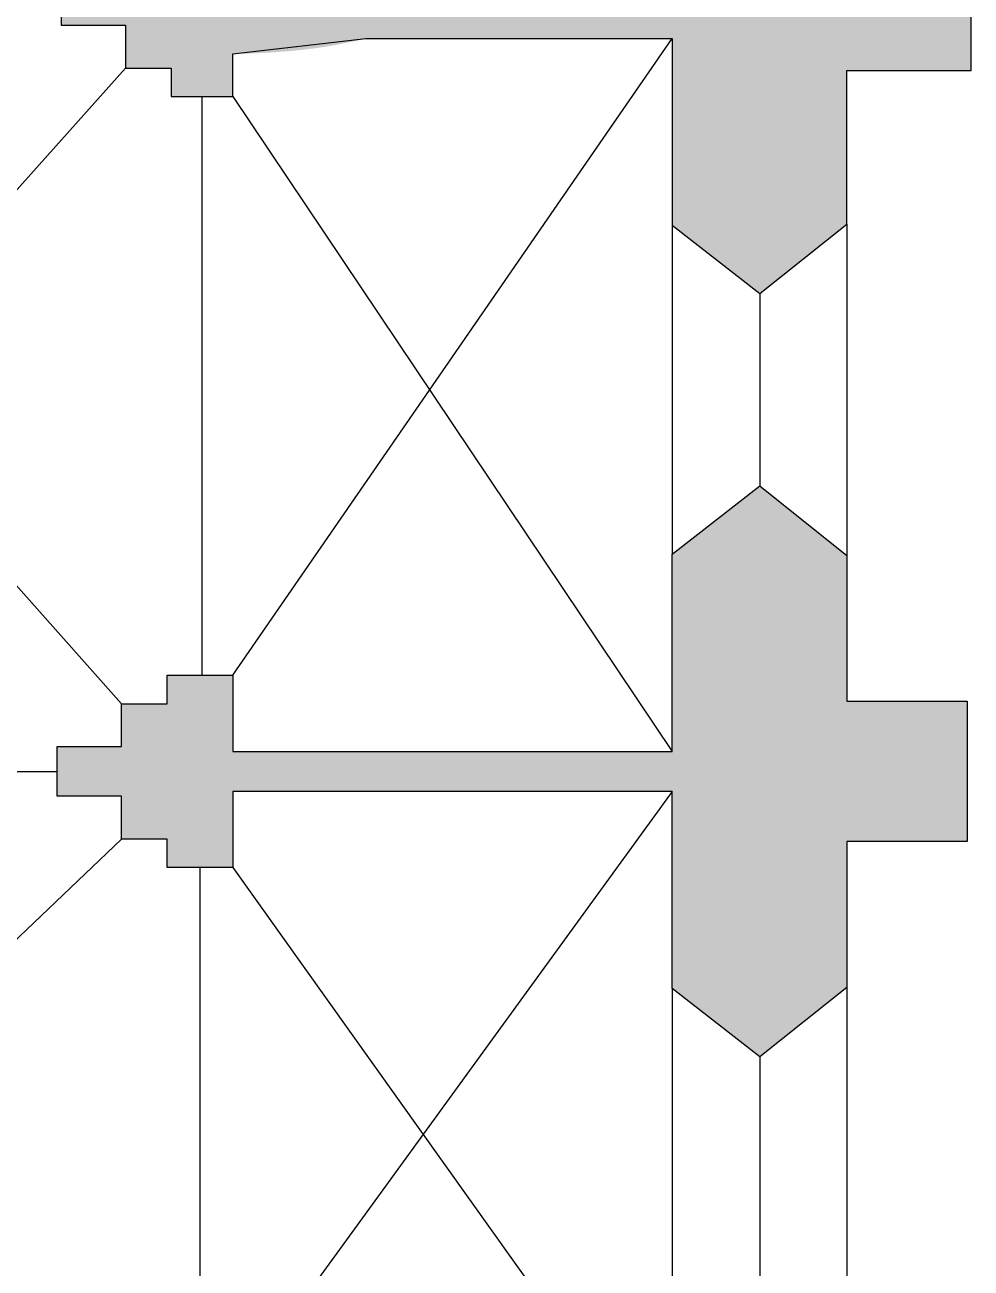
# Model space of a CAD drawing. Extents: x 77 to 121, y -270 to -21.
# Drawn here: x 106.3 to 112.3, y -260.95 to -253.08 of the extents above; entities that cross this region are included whole.
import ezdxf

# ---------------------------------------------------------------- set-up
doc = ezdxf.new("R2010")
doc.units = 0
for name, color, linetype in [('BASE_PLAN', 7, 'CONTINUOUS'), ('POCHE', 7, 'CONTINUOUS'), ('VAULT_LINES', 7, 'CONTINUOUS')]:
    doc.layers.add(name, color=color, linetype=linetype)

# ---------------------------------------------------------------- blocks, each defined once
blk = doc.blocks.new('*U14')
at = {"layer": 'POCHE', "linetype": 'CONTINUOUS', "extrusion": (0, 0, -1)}
for points in [[(-110.9577, -259.6161), (-110.9577, -255.9986), (-110.4012, -259.1833)], [(-110.4012, -257.6802), (-110.9577, -255.9986), (-110.4012, -256.4314)], [(-110.4012, -259.1833), (-110.9577, -255.9986), (-110.4012, -257.9345)], [(-110.4012, -257.9345), (-110.9577, -255.9986), (-110.4012, -257.6802)], [(-110.9577, -259.6161), (-111.5071, -256.4385), (-110.9577, -255.9986)], [(-111.5071, -257.3626), (-111.5071, -256.4385), (-110.9577, -259.6161)], [(-107.6171, -258.4163), (-107.6171, -257.1984), (-107.201, -258.4163)], [(-107.201, -257.3792), (-107.6171, -257.1984), (-107.201, -257.1984)], [(-107.201, -258.4163), (-107.6171, -257.1984), (-107.201, -258.2355)], [(-107.201, -258.2355), (-107.6171, -257.1984), (-107.201, -257.3792)], [(-107.6171, -257.9345), (-107.6171, -257.6802), (-107.6171, -257.2681)], [(-111.5071, -258.2521), (-111.5071, -257.3626), (-110.9577, -259.6161)], [(-112.2696, -258.2521), (-112.2696, -257.3626), (-111.5071, -258.2521)], [(-111.5071, -258.2521), (-112.2696, -257.3626), (-111.5071, -257.3626)], [(-107.201, -258.2355), (-107.201, -257.3792), (-106.9124, -258.2355)], [(-106.9124, -257.6498), (-107.201, -257.3792), (-106.9124, -257.3792)], [(-106.9124, -258.2355), (-107.201, -257.3792), (-106.9124, -257.9649)], [(-106.9124, -257.9649), (-107.201, -257.3792), (-106.9124, -257.6498)], [(-106.9124, -257.9649), (-106.9124, -257.6498), (-106.5037, -257.9649)], [(-106.5037, -257.9649), (-106.9124, -257.6498), (-106.5037, -257.6498)], [(-110.4012, -257.9345), (-110.4012, -257.6802), (-107.6171, -257.9345)], [(-107.6171, -257.9345), (-110.4012, -257.6802), (-107.6171, -257.6802)], [(-107.6171, -257.9345), (-107.6171, -257.6802), (-107.6171, -257.9345)], [(-111.5071, -259.1762), (-111.5071, -258.2521), (-110.9577, -259.6161)]]:
    blk.add_solid(points, dxfattribs=at)
at = {"layer": 'POCHE', "linetype": 'CONTINUOUS'}
for points in [[(107.6171, -258.4163), (107.6171, -257.2681), (107.6171, -257.1984)], [(107.6171, -257.9345), (107.6171, -257.2681), (107.6171, -258.4163)]]:
    blk.add_solid(points, dxfattribs=at)
blk = doc.blocks.new('*U15')
at = {"layer": 'POCHE', "linetype": 'CONTINUOUS', "extrusion": (0, 0, -1)}
for points in [[(-110.5092, -251.7923), (-110.5092, -250.9085), (-110.4636, -251.8538)], [(-110.4636, -251.8538), (-110.5092, -250.9085), (-110.4636, -250.924)], [(-110.5239, -251.7716), (-110.5239, -250.9035), (-110.5092, -251.7923)], [(-110.5092, -251.7923), (-110.5239, -250.9035), (-110.5092, -250.9085)], [(-110.5239, -251.7716), (-110.5529, -250.9954), (-110.5239, -250.9035)], [(-110.2641, -252.0947), (-110.2641, -250.9916), (-110.2105, -252.1529)], [(-110.2105, -252.1529), (-110.2641, -250.9916), (-110.2105, -251.0097)], [(-110.3163, -252.0356), (-110.3163, -250.9739), (-110.2641, -252.0947)], [(-110.2641, -252.0947), (-110.3163, -250.9739), (-110.2641, -250.9916)], [(-110.367, -251.9756), (-110.367, -250.9567), (-110.3163, -252.0356)], [(-110.3163, -252.0356), (-110.367, -250.9567), (-110.3163, -250.9739)], [(-110.4162, -251.9149), (-110.4162, -250.94), (-110.367, -251.9756)], [(-110.367, -251.9756), (-110.4162, -250.94), (-110.367, -250.9567)], [(-110.4636, -251.8538), (-110.4636, -250.924), (-110.4162, -251.9149)], [(-110.4162, -251.9149), (-110.4636, -250.924), (-110.4162, -250.94)], [(-110.5529, -251.7308), (-110.5529, -250.9954), (-110.5239, -251.7716)], [(-110.5529, -251.7308), (-110.5946, -251.128), (-110.5529, -250.9954)], [(-110.0429, -252.3194), (-110.0429, -251.0665), (-109.9853, -252.3718)], [(-109.9853, -252.3718), (-110.0429, -251.0665), (-109.9853, -251.086)], [(-110.0997, -252.2654), (-110.0997, -251.0472), (-110.0429, -252.3194)], [(-110.0429, -252.3194), (-110.0997, -251.0472), (-110.0429, -251.0665)], [(-110.1556, -252.2098), (-110.1556, -251.0283), (-110.0997, -252.2654)], [(-110.0997, -252.2654), (-110.1556, -251.0283), (-110.0997, -251.0472)], [(-110.2105, -252.1529), (-110.2105, -251.0097), (-110.1556, -252.2098)], [(-110.1556, -252.2098), (-110.2105, -251.0097), (-110.1556, -251.0283)], [(-109.9271, -253.1652), (-109.9271, -251.1263), (-109.8992, -253.1652)], [(-109.8992, -253.1652), (-109.9271, -251.1263), (-109.8992, -251.1718)], [(-109.9429, -252.4085), (-109.9429, -251.1004), (-109.9271, -252.4222)], [(-109.9271, -252.4222), (-109.9429, -251.1004), (-109.9271, -251.1263)], [(-109.9853, -252.3718), (-109.9853, -251.086), (-109.9429, -252.4085)], [(-109.9429, -252.4085), (-109.9853, -251.086), (-109.9429, -251.1004)], [(-110.5946, -251.6693), (-110.5946, -251.128), (-110.5529, -251.7308)], [(-110.5946, -251.6693), (-110.6344, -251.2541), (-110.5946, -251.128)], [(-109.8992, -253.1652), (-109.8992, -251.1718), (-109.853, -253.1652)], [(-109.853, -253.1652), (-109.8992, -251.1718), (-109.853, -251.2422)], [(-109.8042, -253.1652), (-109.8042, -251.3116), (-109.7529, -253.1652)], [(-109.7529, -253.1652), (-109.8042, -251.3116), (-109.7529, -251.3799)], [(-109.853, -253.1652), (-109.853, -251.2422), (-109.8042, -253.1652)], [(-109.8042, -253.1652), (-109.853, -251.2422), (-109.8042, -251.3116)], [(-110.6344, -251.6081), (-110.6344, -251.2541), (-110.5946, -251.6693)], [(-110.6344, -251.6081), (-110.6721, -251.3738), (-110.6344, -251.2541)], [(-109.7529, -253.1652), (-109.7529, -251.3799), (-109.6992, -253.1652)], [(-109.6992, -253.1652), (-109.7529, -251.3799), (-109.6992, -251.4468)], [(-110.6721, -251.5472), (-110.6721, -251.3738), (-110.6344, -251.6081)], [(-110.6721, -251.5472), (-110.7077, -251.4868), (-110.6721, -251.3738)], [(-109.6992, -253.1652), (-109.6992, -251.4468), (-109.6429, -253.1652)], [(-109.6429, -253.1652), (-109.6992, -251.4468), (-109.6429, -251.5123)], [(-109.6429, -253.1652), (-109.6429, -251.5123), (-109.5843, -253.1652)], [(-109.5843, -253.1652), (-109.6429, -251.5123), (-109.5843, -251.5762)], [(-109.5843, -253.1652), (-109.5843, -251.5762), (-109.5234, -253.1652)], [(-109.5234, -253.1652), (-109.5843, -251.5762), (-109.5234, -251.6384)], [(-109.4602, -253.1652), (-109.4602, -251.6988), (-109.3947, -253.1652)], [(-109.3947, -253.1652), (-109.4602, -251.6988), (-109.3947, -251.7574)], [(-109.5234, -253.1652), (-109.5234, -251.6384), (-109.4602, -253.1652)], [(-109.4602, -253.1652), (-109.5234, -251.6384), (-109.4602, -251.6988)], [(-109.3947, -253.1652), (-109.3947, -251.7574), (-109.3272, -253.1652)], [(-109.3272, -253.1652), (-109.3947, -251.7574), (-109.3272, -251.8139)], [(-109.3272, -253.1652), (-109.3272, -251.8139), (-109.2576, -253.1652)], [(-109.2576, -253.1652), (-109.3272, -251.8139), (-109.2576, -251.8682)], [(-109.186, -253.1652), (-109.186, -251.9204), (-109.1126, -253.1652)], [(-109.1126, -253.1652), (-109.186, -251.9204), (-109.1126, -251.9702)], [(-109.2576, -253.1652), (-109.2576, -251.8682), (-109.186, -253.1652)], [(-109.186, -253.1652), (-109.2576, -251.8682), (-109.186, -251.9204)], [(-109.0375, -253.1652), (-109.0375, -252.0176), (-108.9608, -253.1652)], [(-108.9608, -253.1652), (-109.0375, -252.0176), (-108.9608, -252.0626)], [(-109.1126, -253.1652), (-109.1126, -251.9702), (-109.0375, -253.1652)], [(-109.0375, -253.1652), (-109.1126, -251.9702), (-109.0375, -252.0176)], [(-108.9608, -253.1652), (-108.9608, -252.0626), (-108.8825, -253.1652)], [(-108.8825, -253.1652), (-108.9608, -252.0626), (-108.8825, -252.1049)], [(-108.8029, -253.1652), (-108.8029, -252.1447), (-108.722, -253.1652)], [(-108.722, -253.1652), (-108.8029, -252.1447), (-108.722, -252.1818)], [(-108.8825, -253.1652), (-108.8825, -252.1049), (-108.8029, -253.1652)], [(-108.8029, -253.1652), (-108.8825, -252.1049), (-108.8029, -252.1447)], [(-108.5569, -253.1652), (-108.5569, -252.2477), (-108.4731, -253.1652)], [(-108.4731, -253.1652), (-108.5569, -252.2477), (-108.4731, -252.2765)], [(-108.6399, -253.1652), (-108.6399, -252.2161), (-108.5569, -253.1652)], [(-108.5569, -253.1652), (-108.6399, -252.2161), (-108.5569, -252.2477)], [(-108.722, -253.1652), (-108.722, -252.1818), (-108.6399, -253.1652)], [(-108.6399, -253.1652), (-108.722, -252.1818), (-108.6399, -252.2161)], [(-107.6171, -252.4103), (-107.6171, -252.3144), (-107.2272, -253.5324)], [(-107.2272, -252.4952), (-107.6171, -252.3144), (-107.2272, -252.3144)], [(-107.2272, -253.5324), (-107.6171, -252.3144), (-107.2272, -253.3516)], [(-107.2272, -253.3516), (-107.6171, -252.3144), (-107.2272, -252.4952)], [(-108.285, -253.2028), (-108.285, -252.3299), (-108.2177, -253.2144)], [(-108.2177, -253.2144), (-108.285, -252.3299), (-108.2177, -252.3459)], [(-108.3033, -253.1991), (-108.3033, -252.3256), (-108.285, -253.2028)], [(-108.285, -253.2028), (-108.3033, -252.3256), (-108.285, -252.3299)], [(-108.3731, -253.1851), (-108.3731, -252.3066), (-108.3033, -253.1991)], [(-108.3033, -253.1991), (-108.3731, -252.3066), (-108.3033, -252.3256)], [(-108.3885, -253.1816), (-108.3885, -252.3024), (-108.3731, -253.1851)], [(-108.3731, -253.1851), (-108.3885, -252.3024), (-108.3731, -252.3066)], [(-108.4607, -253.1652), (-108.4607, -252.2802), (-108.3885, -253.1816)], [(-108.3885, -253.1816), (-108.4607, -252.2802), (-108.3885, -252.3024)], [(-108.4731, -253.1652), (-108.4731, -252.2765), (-108.4607, -253.1652)], [(-108.4607, -253.1652), (-108.4731, -252.2765), (-108.4607, -252.2802)], [(-107.6171, -253.2622), (-107.6171, -252.4103), (-107.2272, -253.5324)], [(-107.7022, -253.2605), (-107.7022, -252.4092), (-107.6171, -253.2622)], [(-107.6171, -253.2622), (-107.7022, -252.4092), (-107.6171, -252.4103)], [(-107.708, -253.2603), (-107.708, -252.4089), (-107.7022, -253.2605)], [(-107.7022, -253.2605), (-107.708, -252.4089), (-107.7022, -252.4092)], [(-107.7877, -253.2572), (-107.7877, -252.4054), (-107.708, -253.2603)], [(-107.708, -253.2603), (-107.7877, -252.4054), (-107.708, -252.4089)], [(-107.7976, -253.2568), (-107.7976, -252.4047), (-107.7877, -253.2572)], [(-107.7877, -253.2572), (-107.7976, -252.4047), (-107.7877, -252.4054)], [(-107.8735, -253.2524), (-107.8735, -252.399), (-107.7976, -253.2568)], [(-107.7976, -253.2568), (-107.8735, -252.399), (-107.7976, -252.4047)], [(-107.8856, -253.2517), (-107.8856, -252.3978), (-107.8735, -253.2524)], [(-107.8735, -253.2524), (-107.8856, -252.3978), (-107.8735, -252.399)], [(-107.9596, -253.2458), (-107.9596, -252.3899), (-107.8856, -253.2517)], [(-107.8856, -253.2517), (-107.9596, -252.3899), (-107.8856, -252.3978)], [(-107.9714, -253.2449), (-107.9714, -252.3883), (-107.9596, -253.2458)], [(-107.9596, -253.2458), (-107.9714, -252.3883), (-107.9596, -252.3899)], [(-108.0457, -253.2375), (-108.0457, -252.378), (-107.9714, -253.2449)], [(-107.9714, -253.2449), (-108.0457, -252.378), (-107.9714, -252.3883)], [(-108.0547, -253.2366), (-108.0547, -252.3765), (-108.0457, -253.2375)], [(-108.0457, -253.2375), (-108.0547, -252.3765), (-108.0457, -252.378)], [(-108.1318, -253.2271), (-108.1318, -252.3634), (-108.0547, -253.2366)], [(-108.0547, -253.2366), (-108.1318, -252.3634), (-108.0547, -252.3765)], [(-108.135, -253.2268), (-108.135, -252.3627), (-108.1318, -253.2271)], [(-108.1318, -253.2271), (-108.135, -252.3627), (-108.1318, -252.3634)], [(-108.2119, -253.2155), (-108.2119, -252.3471), (-108.135, -253.2268)], [(-108.135, -253.2268), (-108.2119, -252.3471), (-108.135, -252.3627)], [(-108.2177, -253.2144), (-108.2177, -252.3459), (-108.2119, -253.2155)], [(-108.2119, -253.2155), (-108.2177, -252.3459), (-108.2119, -252.3471)], [(-110.4012, -253.1652), (-110.4012, -252.4222), (-109.9271, -253.1652)], [(-109.9271, -253.1652), (-110.4012, -252.4222), (-109.9271, -252.4222)], [(-110.9577, -254.7795), (-110.9577, -252.4222), (-110.4012, -254.3467)], [(-110.4012, -253.1652), (-110.9577, -252.4222), (-110.4012, -252.4222)], [(-110.4012, -254.3467), (-110.9577, -252.4222), (-110.4012, -253.1652)], [(-111.5071, -253.3682), (-111.5071, -252.4222), (-110.9577, -254.7795)], [(-110.9577, -254.7795), (-111.5071, -252.4222), (-110.9577, -252.4222)], [(-112.2958, -253.3682), (-112.2958, -252.4222), (-111.5071, -253.3682)], [(-111.5071, -253.3682), (-112.2958, -252.4222), (-111.5071, -252.4222)], [(-107.2272, -253.3516), (-107.2272, -252.4952), (-106.9386, -253.3516)], [(-106.9386, -252.7658), (-107.2272, -252.4952), (-106.9386, -252.4952)], [(-106.9386, -253.3516), (-107.2272, -252.4952), (-106.9386, -253.081)], [(-106.9386, -253.081), (-107.2272, -252.4952), (-106.9386, -252.7658)], [(-106.9386, -253.081), (-106.9386, -252.7658), (-106.5299, -253.081)], [(-106.5299, -253.081), (-106.9386, -252.7658), (-106.5299, -252.7658)], [(-107.6171, -253.5324), (-107.6171, -253.2622), (-107.2272, -253.5324)], [(-111.5071, -254.3396), (-111.5071, -253.3682), (-110.9577, -254.7795)]]:
    blk.add_solid(points, dxfattribs=at)

msp = doc.modelspace()

# ---------------------------------------------------------------- linework, layer by layer
at = {"layer": 'BASE_PLAN'}
for p, q in [((112.2958, -253.3682), (112.2958, -252.4222)), ((106.5299, -252.9234), (106.5299, -253.081)), ((106.5299, -253.081), (106.9386, -253.081)), ((106.9386, -253.081), (106.9386, -253.3516)), ((107.6171, -253.2622), (108.4607, -253.1652)), ((108.4607, -253.1652), (110.4012, -253.1652)), ((110.4012, -253.1652), (110.4012, -254.3467)), ((107.6171, -253.5324), (107.6171, -253.2622)), ((106.9386, -253.3516), (107.2272, -253.3516)), ((107.2272, -253.3516), (107.2272, -253.5324)), ((111.5071, -254.3396), (111.5071, -253.3682)), ((111.5071, -253.3682), (112.2958, -253.3682)), ((107.2272, -253.5324), (107.6171, -253.5324)), ((110.4012, -254.3467), (110.9577, -254.7795)), ((110.4012, -254.3467), (110.4012, -256.4314)), ((110.9577, -254.7795), (111.5071, -254.3396)), ((111.5071, -254.3396), (111.5071, -256.4385)), ((110.9577, -254.7795), (110.9577, -255.9986)), ((110.4012, -256.4314), (110.9577, -255.9986)), ((110.4012, -256.4314), (110.9577, -255.9986)), ((110.9577, -255.9986), (111.5071, -256.4385)), ((110.9577, -255.9986), (111.5071, -256.4385)), ((110.4012, -257.6802), (110.4012, -256.4314)), ((111.5071, -256.4385), (111.5071, -257.3626)), ((107.201, -257.3792), (107.201, -257.1984)), ((107.201, -257.1984), (107.6171, -257.1984)), ((107.6171, -257.1984), (107.6171, -257.6802)), ((111.5071, -257.3626), (112.2696, -257.3626)), ((112.2696, -257.3626), (112.2696, -258.2521)), ((106.9124, -257.6498), (106.9124, -257.3792)), ((106.9124, -257.3792), (107.201, -257.3792)), ((106.5037, -257.9649), (106.5037, -257.6498)), ((106.5037, -257.6498), (106.9124, -257.6498)), ((107.6171, -257.6802), (110.4012, -257.6802)), ((102.952, -257.8073), (106.5037, -257.8073)), ((106.9124, -257.9649), (106.5037, -257.9649)), ((106.9124, -258.2355), (106.9124, -257.9649)), ((110.4012, -257.9345), (107.6171, -257.9345)), ((107.6171, -257.9345), (107.6171, -258.4163)), ((110.4012, -259.1833), (110.4012, -257.9345)), ((107.201, -258.2355), (106.9124, -258.2355)), ((107.201, -258.4163), (107.201, -258.2355)), ((112.2696, -258.2521), (111.5071, -258.2521)), ((111.5071, -258.2521), (111.5071, -259.1762)), ((107.6171, -258.4163), (107.201, -258.4163)), ((110.9577, -259.6161), (110.4012, -259.1833)), ((110.4012, -259.1833), (110.4012, -261.5509)), ((111.5071, -259.1762), (110.9577, -259.6161)), ((111.5071, -259.1762), (111.5071, -261.5581)), ((110.9577, -259.6161), (110.9577, -261.1181))]:
    msp.add_line(p, q, dxfattribs=at)
at = {"layer": 'VAULT_LINES'}
for p, q in [((102.952, -252.9234), (106.9124, -257.3792)), ((107.6171, -257.1984), (110.4012, -253.1652)), ((106.9386, -253.3516), (102.952, -257.8073)), ((107.4222, -253.5324), (107.4222, -257.1984)), ((107.6171, -253.5324), (110.4012, -257.6802)), ((110.4012, -257.9345), (107.6171, -261.7652)), ((106.9124, -258.2355), (103.1922, -261.7813)), ((107.4091, -258.4163), (107.4091, -261.7652)), ((107.6171, -258.4163), (110.4012, -262.3187))]:
    msp.add_line(p, q, dxfattribs=at)

# ---------------------------------------------------------------- block references
at = {"layer": 'POCHE'}
for name in ['*U15', '*U14']:
    msp.add_blockref(name, (0, 0), dxfattribs=at)

doc.saveas('drawing.dxf')
